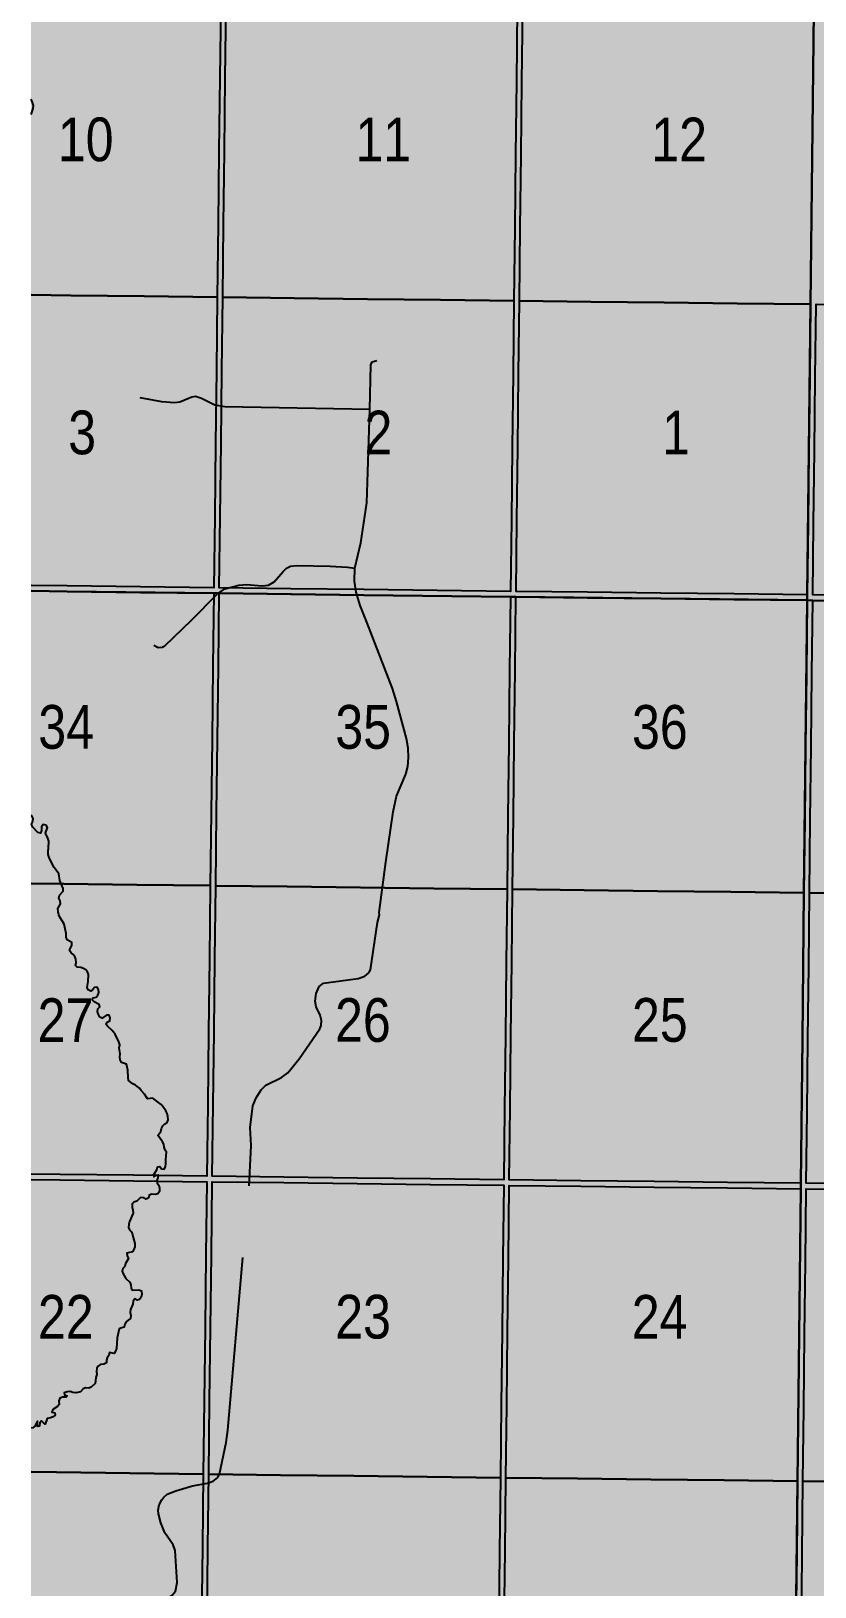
# Model space of a CAD drawing. Extents: x 506959 to 509328, y 6024157 to 6025982.
# Drawn here: x 507473.9 to 507617.4, y 6024348.6 to 6024633.7 of the extents above; entities that cross this region are included whole.
import ezdxf

# ---------------------------------------------------------------- set-up
doc = ezdxf.new("R2010")
doc.units = 0
doc.header["$LTSCALE"] = 5
doc.linetypes.add('DASHED2', pattern=[9.525, 6.35, -3.175])
for name, color, linetype in [('Quarters', 8, 'Continuous'), ('RoadSeg', 57, 'DASHED2'), ('T-WATER', 160, 'Continuous'), ('Townships', 57, 'Continuous')]:
    doc.layers.add(name, color=color, linetype=linetype)
doc.layers.add('ROUTE-MAP-BACKGROUND-H', color=7, linetype='Continuous', true_color=0xf0ebff)
doc.styles.add('120', font='ARIALN.TTF', dxfattribs={"height": 13})

msp = doc.modelspace()

# ---------------------------------------------------------------- hatches: boundary and pattern name
at = {"layer": 'ROUTE-MAP-BACKGROUND-H'}
h = msp.add_hatch(color=256, dxfattribs=at)
h.dxf.hatch_style = 1
h.paths.add_polyline_path([(507473.89, 6024895.85), (508096.49, 6024895.85), (508096.49, 6024157.58), (507473.89, 6024157.58)])

# ---------------------------------------------------------------- linework, layer by layer
at = {"layer": 'Quarters'}
for points in [[(507473.89, 6024638.93), (507481.79, 6024638.83), (507495.2, 6024638.67), (507508.61, 6024638.5), (507508.46, 6024625.11), (507508.3, 6024611.72), (507508.14, 6024598.32), (507507.98, 6024584.93), (507494.57, 6024585.09), (507481.15, 6024585.26), (507473.89, 6024585.35)], [(507473.89, 6024585.35), (507481.15, 6024585.26), (507494.57, 6024585.09), (507507.98, 6024584.93), (507507.82, 6024571.54), (507507.67, 6024558.14), (507507.51, 6024544.75), (507507.35, 6024531.69), (507493.93, 6024531.86), (507480.51, 6024532.02), (507473.89, 6024532.1)], [(507473.89, 6024531.1), (507480.5, 6024531.02), (507493.92, 6024530.85), (507507.34, 6024530.69), (507507.18, 6024517.3), (507507.03, 6024503.9), (507506.87, 6024490.51), (507506.71, 6024477.12), (507493.28, 6024477.29), (507479.86, 6024477.45), (507473.89, 6024477.52)], [(507473.89, 6024477.52), (507479.86, 6024477.45), (507493.28, 6024477.29), (507506.71, 6024477.12), (507506.55, 6024463.73), (507506.39, 6024450.34), (507506.23, 6024436.94), (507506.08, 6024423.89), (507492.65, 6024424.05), (507479.22, 6024424.22), (507473.89, 6024424.28)], [(507473.89, 6024423.28), (507479.21, 6024423.21), (507492.64, 6024423.05), (507506.07, 6024422.88), (507505.91, 6024409.49), (507505.75, 6024396.1), (507505.59, 6024382.71), (507505.43, 6024369.31), (507492, 6024369.48), (507478.56, 6024369.64), (507473.89, 6024369.7)], [(507473.89, 6024369.7), (507478.56, 6024369.64), (507492, 6024369.48), (507505.43, 6024369.31), (507505.27, 6024355.92), (507505.11, 6024342.53), (507504.95, 6024329.14), (507504.8, 6024316.08), (507491.36, 6024316.25), (507477.92, 6024316.41), (507473.89, 6024316.46)]]:
    msp.add_lwpolyline(points, dxfattribs=at)
for points in [[(507562.47, 6024597.65), (507562.31, 6024584.26), (507548.9, 6024584.43), (507535.48, 6024584.59), (507522.07, 6024584.76), (507508.99, 6024584.92), (507509.15, 6024598.31), (507509.3, 6024611.7), (507509.46, 6024625.1), (507509.62, 6024638.49), (507522.69, 6024638.33), (507536.1, 6024638.16), (507549.52, 6024638), (507562.93, 6024637.83), (507562.77, 6024624.44), (507562.62, 6024611.05), (507562.47, 6024597.65)], [(507616.79, 6024597.02), (507616.64, 6024583.63), (507603.23, 6024583.78), (507589.81, 6024583.94), (507576.4, 6024584.1), (507563.32, 6024584.25), (507563.47, 6024597.64), (507563.62, 6024611.03), (507563.78, 6024624.43), (507563.93, 6024637.82), (507577.01, 6024637.67), (507590.42, 6024637.51), (507603.83, 6024637.35), (507617.24, 6024637.19), (507617.09, 6024623.8), (507616.94, 6024610.41), (507616.79, 6024597.02)], [(507561.85, 6024544.08), (507561.7, 6024531.02), (507548.28, 6024531.19), (507534.86, 6024531.35), (507521.44, 6024531.52), (507508.36, 6024531.68), (507508.51, 6024544.74), (507508.67, 6024558.13), (507508.83, 6024571.52), (507508.99, 6024584.92), (507522.07, 6024584.76), (507535.48, 6024584.59), (507548.9, 6024584.43), (507562.31, 6024584.26), (507562.16, 6024570.87), (507562.01, 6024557.47), (507561.85, 6024544.08)], [(507616.2, 6024543.45), (507616.06, 6024530.39), (507602.64, 6024530.55), (507589.22, 6024530.7), (507575.79, 6024530.86), (507562.71, 6024531.01), (507562.86, 6024544.07), (507563.01, 6024557.46), (507563.16, 6024570.86), (507563.32, 6024584.25), (507576.4, 6024584.1), (507589.81, 6024583.94), (507603.23, 6024583.78), (507616.64, 6024583.63), (507616.5, 6024570.23), (507616.35, 6024556.84), (507616.2, 6024543.45)], [(507670.55, 6024542.89), (507670.41, 6024529.84), (507656.99, 6024529.97), (507643.57, 6024530.11), (507630.15, 6024530.25), (507617.06, 6024530.38), (507617.2, 6024543.44), (507617.35, 6024556.83), (507617.5, 6024570.22), (507617.65, 6024583.62), (507630.73, 6024583.48), (507644.15, 6024583.34), (507657.57, 6024583.21), (507670.98, 6024583.07), (507670.84, 6024569.68), (507670.7, 6024556.29), (507670.55, 6024542.89)], [(507561.23, 6024489.84), (507561.08, 6024476.45), (507547.66, 6024476.61), (507534.23, 6024476.78), (507520.8, 6024476.95), (507507.71, 6024477.11), (507507.87, 6024490.5), (507508.03, 6024503.89), (507508.19, 6024517.28), (507508.35, 6024530.68), (507521.43, 6024530.51), (507534.85, 6024530.35), (507548.27, 6024530.18), (507561.69, 6024530.02), (507561.54, 6024516.63), (507561.39, 6024503.23), (507561.23, 6024489.84)], [(507615.6, 6024489.21), (507615.45, 6024475.82), (507602.03, 6024475.98), (507588.6, 6024476.13), (507575.18, 6024476.29), (507562.09, 6024476.44), (507562.24, 6024489.83), (507562.39, 6024503.22), (507562.54, 6024516.61), (507562.7, 6024530.01), (507575.78, 6024529.85), (507589.2, 6024529.7), (507602.62, 6024529.54), (507616.04, 6024529.39), (507615.9, 6024516), (507615.75, 6024502.6), (507615.6, 6024489.21)], [(507669.97, 6024488.66), (507669.83, 6024475.26), (507656.4, 6024475.4), (507642.97, 6024475.54), (507629.55, 6024475.68), (507616.46, 6024475.81), (507616.6, 6024489.2), (507616.75, 6024502.59), (507616.9, 6024515.99), (507617.05, 6024529.38), (507630.14, 6024529.24), (507643.56, 6024529.11), (507656.98, 6024528.97), (507670.4, 6024528.83), (507670.26, 6024515.44), (507670.11, 6024502.05), (507669.97, 6024488.66)], [(507560.62, 6024436.27), (507560.47, 6024423.22), (507547.04, 6024423.38), (507533.61, 6024423.55), (507520.18, 6024423.71), (507507.08, 6024423.87), (507507.24, 6024436.93), (507507.39, 6024450.32), (507507.55, 6024463.72), (507507.71, 6024477.11), (507520.8, 6024476.95), (507534.23, 6024476.78), (507547.66, 6024476.61), (507561.08, 6024476.45), (507560.93, 6024463.06), (507560.77, 6024449.67), (507560.62, 6024436.27)], [(507615.01, 6024435.64), (507614.86, 6024422.59), (507601.43, 6024422.74), (507588, 6024422.9), (507574.57, 6024423.05), (507561.48, 6024423.2), (507561.63, 6024436.26), (507561.78, 6024449.65), (507561.93, 6024463.05), (507562.09, 6024476.44), (507575.18, 6024476.29), (507588.6, 6024476.13), (507602.03, 6024475.98), (507615.45, 6024475.82), (507615.3, 6024462.43), (507615.16, 6024449.04), (507615.01, 6024435.64)], [(507669.4, 6024435.09), (507669.26, 6024422.03), (507655.83, 6024422.17), (507642.39, 6024422.31), (507628.96, 6024422.44), (507615.87, 6024422.58), (507616.01, 6024435.63), (507616.16, 6024449.03), (507616.31, 6024462.42), (507616.46, 6024475.81), (507629.55, 6024475.68), (507642.97, 6024475.54), (507656.4, 6024475.4), (507669.83, 6024475.26), (507669.68, 6024461.87), (507669.54, 6024448.48), (507669.4, 6024435.09)], [(507560, 6024382.04), (507559.85, 6024368.64), (507546.41, 6024368.81), (507532.97, 6024368.97), (507519.54, 6024369.14), (507506.43, 6024369.3), (507506.59, 6024382.69), (507506.75, 6024396.09), (507506.91, 6024409.48), (507507.07, 6024422.87), (507520.17, 6024422.71), (507533.6, 6024422.54), (507547.03, 6024422.38), (507560.46, 6024422.21), (507560.31, 6024408.82), (507560.15, 6024395.43), (507560, 6024382.04)], [(507614.41, 6024381.41), (507614.26, 6024368.01), (507600.82, 6024368.17), (507587.39, 6024368.33), (507573.95, 6024368.48), (507560.85, 6024368.63), (507561.01, 6024382.02), (507561.16, 6024395.42), (507561.31, 6024408.81), (507561.47, 6024422.2), (507574.56, 6024422.05), (507587.99, 6024421.89), (507601.42, 6024421.74), (507614.85, 6024421.58), (507614.7, 6024408.19), (507614.56, 6024394.8), (507614.41, 6024381.41)], [(507668.81, 6024380.85), (507668.67, 6024367.46), (507655.24, 6024367.6), (507641.8, 6024367.73), (507628.37, 6024367.87), (507615.26, 6024368), (507615.41, 6024381.4), (507615.56, 6024394.79), (507615.71, 6024408.18), (507615.86, 6024421.57), (507628.95, 6024421.44), (507642.38, 6024421.3), (507655.81, 6024421.16), (507669.25, 6024421.03), (507669.1, 6024407.64), (507668.96, 6024394.24), (507668.81, 6024380.85)], [(507559.39, 6024328.47), (507559.24, 6024315.41), (507545.8, 6024315.58), (507532.35, 6024315.74), (507518.91, 6024315.91), (507505.8, 6024316.07), (507505.96, 6024329.12), (507506.12, 6024342.52), (507506.28, 6024355.91), (507506.43, 6024369.3), (507519.54, 6024369.14), (507532.97, 6024368.97), (507546.41, 6024368.81), (507559.85, 6024368.64), (507559.7, 6024355.25), (507559.54, 6024341.86), (507559.39, 6024328.47)], [(507613.82, 6024327.84), (507613.67, 6024314.78), (507600.23, 6024314.94), (507586.79, 6024315.09), (507573.35, 6024315.25), (507560.24, 6024315.4), (507560.39, 6024328.46), (507560.55, 6024341.85), (507560.7, 6024355.24), (507560.85, 6024368.63), (507573.95, 6024368.48), (507587.39, 6024368.33), (507600.82, 6024368.17), (507614.26, 6024368.01), (507614.11, 6024354.62), (507613.96, 6024341.23), (507613.82, 6024327.84)], [(507668.24, 6024327.28), (507668.1, 6024314.23), (507654.66, 6024314.36), (507641.22, 6024314.5), (507627.78, 6024314.64), (507614.68, 6024314.77), (507614.82, 6024327.83), (507614.97, 6024341.22), (507615.12, 6024354.61), (507615.26, 6024368), (507628.37, 6024367.87), (507641.8, 6024367.73), (507655.24, 6024367.6), (507668.67, 6024367.46), (507668.53, 6024354.07), (507668.38, 6024340.68), (507668.24, 6024327.28)]]:
    msp.add_lwpolyline(points, close=True, dxfattribs=at)
at = {"layer": 'RoadSeg'}
msp.add_line((507497.82, 6024364.62), (507498.18, 6024365.05), dxfattribs=at)
for points in [[(507535.91, 6024564.35), (507536.14, 6024572.51), (507536.38, 6024573.11), (507537.21, 6024573.34)], [(507535.91, 6024564.35), (507509.4, 6024564.82), (507507.54, 6024565.15), (507505.11, 6024566.38), (507504.01, 6024566.72), (507503.31, 6024566.58), (507501.15, 6024565.72), (507500.18, 6024565.58), (507497.82, 6024565.75), (507493.89, 6024566.48)], [(507533.18, 6024535.25), (507534.28, 6024539.94), (507535.35, 6024547.27), (507535.91, 6024564.35)], [(507496.38, 6024521.2), (507497.18, 6024520.76), (507497.92, 6024520.8), (507498.38, 6024521.06), (507503.24, 6024525.76), (507508.04, 6024530.55), (507509.4, 6024531.52), (507511.94, 6024532.18), (507513.4, 6024532.29), (507516.16, 6024532.05), (507517.4, 6024532.15), (507518.43, 6024532.75), (507520.03, 6024534.68), (507520.66, 6024535.25), (507521.39, 6024535.62), (507522.56, 6024535.78), (507528.69, 6024535.65), (507531.85, 6024535.48), (507533.18, 6024535.25)], [(507498.18, 6024365.05), (507498.82, 6024365.62), (507500.38, 6024366.22), (507503.48, 6024367.15), (507506.21, 6024367.65), (507507.24, 6024367.98), (507508.04, 6024368.65), (507508.41, 6024369.28), (507509.64, 6024375.11), (507509.94, 6024377.34), (507513.8, 6024422.1), (507514.2, 6024429.49), (507514, 6024432.82), (507514.5, 6024436.75), (507515.1, 6024438.21), (507516.03, 6024439.71), (507516.86, 6024440.54), (507519.73, 6024441.94), (507520.93, 6024442.84), (507522.96, 6024445.41), (507526.75, 6024450.87), (507527.02, 6024451.47), (507527.05, 6024452.4), (507526.82, 6024453.36), (507526.12, 6024454.93), (507525.92, 6024455.93), (507526.12, 6024457.36), (507526.65, 6024458.63), (507527.42, 6024459.26), (507533.78, 6024460.12), (507535.01, 6024460.56), (507535.75, 6024461.12), (507536.08, 6024461.69), (507537.31, 6024470.38), (507537.68, 6024471.75), (507537.61, 6024472.18), (507538.84, 6024481.4), (507540.21, 6024490.66), (507540.84, 6024493.52), (507542.54, 6024497.52), (507542.9, 6024498.95), (507543.04, 6024500.58), (507542.97, 6024502.28), (507542.64, 6024504.08), (507540.84, 6024510.87), (507540.07, 6024513.24), (507535.38, 6024525.36), (507534.18, 6024528.42), (507533.45, 6024530.89), (507533.15, 6024532.88), (507533.18, 6024535.25)], [(507497.55, 6024332.19), (507496.55, 6024333.52), (507495.65, 6024335.52), (507494.75, 6024341.91), (507494.79, 6024343.74), (507495.12, 6024344.87), (507495.69, 6024345.51), (507496.55, 6024345.9), (507498.45, 6024346.4), (507499.75, 6024347.14), (507500.35, 6024347.87), (507500.65, 6024349.43), (507500.28, 6024355.3), (507499.88, 6024356.33), (507498.38, 6024358.56), (507497.65, 6024360.39), (507497.25, 6024362.02), (507497.18, 6024362.72), (507497.35, 6024363.65), (507497.82, 6024364.62)]]:
    msp.add_lwpolyline(points, dxfattribs=at)
at = {"layer": 'T-WATER', "linetype": 'Continuous'}
for points in [[(507473.89, 6024618.39), (507473.91, 6024618.42), (507474.26, 6024619.47), (507474.3, 6024620.07), (507474.14, 6024620.62), (507473.89, 6024621.18)], [(507496.36, 6024424.01), (507496.37, 6024424.2), (507496.89, 6024425.06), (507497.06, 6024425.58), (507497.48, 6024425.65), (507497.78, 6024425.25), (507498.23, 6024425.17), (507498.53, 6024425.57), (507498.58, 6024426.18), (507498.54, 6024426.82), (507498.62, 6024427.66), (507498.7, 6024428.28), (507498.45, 6024428.67), (507498.27, 6024429.18), (507498.17, 6024429.73), (507497.97, 6024430.19), (507497.42, 6024431), (507497.07, 6024431.32), (507497.68, 6024432.08), (507497.79, 6024432.65), (507498.02, 6024433.11), (507498.37, 6024433.45), (507498.78, 6024433.75), (507499, 6024434.22), (507498.95, 6024434.83), (507498.81, 6024435.4), (507498.58, 6024435.85), (507498.04, 6024436.67), (507497.7, 6024436.99), (507496.19, 6024438.19), (507495.2, 6024438.06), (507494.66, 6024438.9), (507494.02, 6024439.6), (507493.75, 6024440), (507492.98, 6024440.58), (507492.51, 6024440.81), (507491.75, 6024441.44), (507491.66, 6024441.97), (507491.61, 6024443.29), (507491.39, 6024444.43), (507490.45, 6024444.74), (507490.22, 6024445.19), (507490.11, 6024445.75), (507490.2, 6024446.32), (507490.02, 6024447.39), (507490.11, 6024447.95), (507489.93, 6024448.48), (507489.29, 6024449.88), (507489.01, 6024450.29), (507488.76, 6024450.55), (507488.76, 6024450.55), (507488.68, 6024450.64), (507487.94, 6024451.29), (507487.63, 6024451.66), (507487.84, 6024452.13), (507488.29, 6024452.36), (507488.38, 6024452.9), (507488.19, 6024453.37), (507487.68, 6024453.4), (507486.9, 6024452.82), (507486.46, 6024453.03), (507486.23, 6024453.48), (507486.07, 6024453.98), (507486.11, 6024454.54), (507486.45, 6024454.9), (507486.34, 6024455.34), (507485.43, 6024455.83), (507485.1, 6024456.19), (507485.23, 6024456.58), (507485.82, 6024456.69), (507486.14, 6024457.04), (507486.32, 6024457.53), (507486.21, 6024458.11), (507485.97, 6024458.53), (507485.51, 6024458.47), (507485.18, 6024458.09), (507484.82, 6024457.78), (507484.37, 6024458), (507484.13, 6024458.45), (507484.35, 6024459.57), (507484.42, 6024460.84), (507484.24, 6024461.33), (507483.9, 6024461.67), (507483.48, 6024461.93), (507483, 6024462.12), (507482.34, 6024462.15), (507482.02, 6024462.5), (507482.16, 6024463.02), (507482.1, 6024463.63), (507481.91, 6024464.14), (507481.61, 6024464.53), (507481.25, 6024464.83), (507480.93, 6024465.21), (507481.12, 6024465.72), (507481.37, 6024466.16), (507481.34, 6024466.67), (507480.51, 6024467.18), (507480.33, 6024467.7), (507480.33, 6024468.35), (507479.94, 6024470.03), (507479.77, 6024470.37), (507479.72, 6024470.49), (507479.16, 6024471.33), (507478.96, 6024471.77), (507478.82, 6024472.3), (507478.77, 6024472.9), (507479.26, 6024473.79), (507479.2, 6024474.36), (507478.99, 6024474.83), (507479.12, 6024475.38), (507479.75, 6024476.09), (507479.75, 6024476.6), (507479.38, 6024477.46), (507479.13, 6024478.05), (507478.97, 6024479.26), (507478.11, 6024480.42), (507477.62, 6024481.33), (507477.18, 6024482.25), (507477.04, 6024482.81), (507476.99, 6024483.43), (507477.1, 6024484), (507477.14, 6024485.28), (507476.96, 6024485.82), (507476.53, 6024486.74), (507476.87, 6024487.76), (507476.62, 6024488.18), (507476.1, 6024488.31), (507475.82, 6024487.9), (507475.82, 6024487.23), (507475.64, 6024486.74), (507475.12, 6024486.84), (507474.12, 6024487.86), (507473.99, 6024488.39), (507474.2, 6024488.85), (507474.24, 6024489.41), (507474.05, 6024489.91), (507473.89, 6024489.99)], [(507496.36, 6024424.01), (507496.36, 6024424.01), (507496.34, 6024423.74), (507496.69, 6024424), (507496.73, 6024424.03), (507497.15, 6024424.15), (507497.14, 6024424), (507497.11, 6024423.56), (507496.91, 6024423.08), (507496.92, 6024422.99), (507496.92, 6024422.99), (507496.98, 6024422.61), (507497.26, 6024422.22), (507497.41, 6024421.7), (507497.41, 6024421.05), (507497.13, 6024420.67), (507496.6, 6024420.5), (507495.98, 6024420.57), (507495.52, 6024420.4), (507495.39, 6024419.86), (507494.92, 6024419.69), (507494.46, 6024419.9), (507493.93, 6024419.97), (507493.23, 6024419.31), (507492.71, 6024419.14), (507492.37, 6024418.81), (507492.39, 6024418.19), (507492.55, 6024417.68), (507492.56, 6024417.08), (507491.94, 6024415.6), (507491.79, 6024415.08)], [(507491.79, 6024415.08), (507491.72, 6024414.49), (507491.92, 6024414.04), (507492.25, 6024413.7), (507492.47, 6024413.22), (507492.56, 6024412.63), (507492.87, 6024411.57), (507492.9, 6024410.95), (507492.73, 6024410.43), (507492.45, 6024410.01), (507491.42, 6024409.81), (507491.49, 6024409.29), (507491.7, 6024408.79), (507491.19, 6024407.91), (507491.08, 6024407.31), (507490.72, 6024406.97), (507490.57, 6024406.5), (507490.73, 6024405.97), (507491.26, 6024405.14), (507491.96, 6024404.48), (507492.15, 6024404), (507492.21, 6024403.39), (507492.47, 6024402.99), (507493.64, 6024403.05), (507494.11, 6024402.86), (507494.18, 6024402.27), (507494.03, 6024401.73), (507493.77, 6024401.31), (507493.32, 6024401.2), (507492.87, 6024401.42), (507492.61, 6024401), (507492.5, 6024400.43), (507492.07, 6024399.47), (507492.01, 6024398.91), (507492.14, 6024398.34), (507492.09, 6024397.79), (507491.66, 6024397.52), (507491.3, 6024397.21), (507491.07, 6024396.76), (507490.95, 6024396.28), (507490.93, 6024396.22), (507490.5, 6024396.13), (507490.01, 6024395.94), (507489.63, 6024394.28), (507489.52, 6024392.34), (507489.35, 6024391.8), (507489.1, 6024391.38), (507488.24, 6024391.56), (507488.12, 6024391.01), (507487.82, 6024390.62), (507487.67, 6024390.17), (507487.68, 6024389.7), (507487.24, 6024389.46), (507486.62, 6024389.41), (507486.22, 6024389.11), (507485.95, 6024388.71), (507485.87, 6024388.12), (507485.9, 6024387.53), (507485.73, 6024387.01), (507485.64, 6024385.93), (507484.91, 6024385.26), (507484.45, 6024385.03), (507483.88, 6024385.08), (507483.41, 6024384.92), (507482.91, 6024384.35), (507482.13, 6024384.17), (507481.55, 6024384.26), (507481.05, 6024384.44), (507480.47, 6024384.35), (507479.95, 6024384.17), (507480, 6024383.82), (507480.49, 6024383.63), (507480.31, 6024383.4), (507479.63, 6024383.41), (507479.13, 6024383.22), (507478.95, 6024382.71), (507479, 6024382.08), (507478.71, 6024381.68), (507477.86, 6024381.12), (507477.71, 6024380.68), (507478.25, 6024380.53), (507478.31, 6024380.09), (507477.91, 6024379.79), (507477.45, 6024379.6), (507476.84, 6024379.49), (507476.48, 6024378.48), (507476.15, 6024378.7), (507475.8, 6024379.05), (507475.5, 6024378.67), (507475.41, 6024378.07), (507475.05, 6024378.03), (507475.08, 6024378.68), (507475.03, 6024378.99), (507474.56, 6024378.08), (507474.2, 6024377.76), (507473.89, 6024377.75)]]:
    msp.add_lwpolyline(points, dxfattribs=at)
at = {"layer": 'Townships'}
for points in [[(507617.24, 6024637.19), (507616.94, 6024610.41), (507616.64, 6024583.63), (507616.35, 6024556.84), (507616.06, 6024530.39), (507616.04, 6024529.39), (507589.2, 6024529.7), (507562.7, 6024530.01), (507561.69, 6024530.02), (507534.85, 6024530.35), (507508.35, 6024530.68), (507507.34, 6024530.69), (507480.5, 6024531.02), (507473.89, 6024531.1)], [(507887.87, 6024526.65), (507861.01, 6024526.93), (507834.5, 6024527.19), (507833.49, 6024527.2), (507806.64, 6024527.47), (507779.79, 6024527.74), (507779.12, 6024527.74), (507752.27, 6024528.01), (507725.76, 6024528.28), (507724.76, 6024528.29), (507697.91, 6024528.56), (507671.41, 6024528.82), (507670.4, 6024528.83), (507643.56, 6024529.11), (507617.05, 6024529.38), (507616.04, 6024529.39), (507616.06, 6024530.39), (507616.35, 6024556.84), (507616.64, 6024583.63), (507616.94, 6024610.41), (507617.24, 6024637.19)], [(507473.89, 6024531.1), (507480.5, 6024531.02), (507507.34, 6024530.69), (507508.35, 6024530.68), (507534.85, 6024530.35), (507561.69, 6024530.02), (507562.7, 6024530.01), (507589.2, 6024529.7), (507616.04, 6024529.39), (507615.75, 6024502.6), (507615.45, 6024475.82), (507615.16, 6024449.04), (507614.86, 6024422.59), (507614.85, 6024421.58), (507614.56, 6024394.8), (507614.26, 6024368.01), (507613.96, 6024341.23)], [(507613.96, 6024341.23), (507614.26, 6024368.01), (507614.56, 6024394.8), (507614.85, 6024421.58), (507614.86, 6024422.59), (507615.16, 6024449.04), (507615.45, 6024475.82), (507615.75, 6024502.6), (507616.04, 6024529.39), (507617.05, 6024529.38), (507643.56, 6024529.11), (507670.4, 6024528.83), (507671.41, 6024528.82), (507697.91, 6024528.56), (507724.76, 6024528.29), (507725.76, 6024528.28), (507752.27, 6024528.01), (507779.12, 6024527.74), (507779.79, 6024527.74), (507806.64, 6024527.47), (507833.49, 6024527.2), (507834.5, 6024527.19), (507861.01, 6024526.93), (507887.87, 6024526.65)]]:
    msp.add_lwpolyline(points, dxfattribs=at)

# ---------------------------------------------------------------- texts
at = {"layer": 'RoadSeg', "style": '120'}
for s, height, p in [('10', 8.004, (507478.79, 6024609.84)), ('11', 8.004, (507533.3, 6024609.83)), ('12', 8.004, (507587.48, 6024609.81)), ('3', 8, (507480.69, 6024556.15)), ('2', 8, (507534.95, 6024556.12)), ('1', 8, (507589.46, 6024556.13)), ('34', 8.004, (507475.21, 6024502.2)), ('35', 8.004, (507529.61, 6024502.2)), ('36', 8.004, (507583.95, 6024502.19)), ('27', 8.004, (507475.09, 6024448.47)), ('26', 8.004, (507529.56, 6024448.5)), ('25', 8.004, (507583.95, 6024448.51)), ('22', 8.004, (507475.15, 6024394.11)), ('23', 8.004, (507529.59, 6024394.14)), ('24', 8.004, (507583.91, 6024394.11))]:
    msp.add_text(s, height=height, dxfattribs=at).set_placement(p)

doc.saveas('drawing.dxf')
